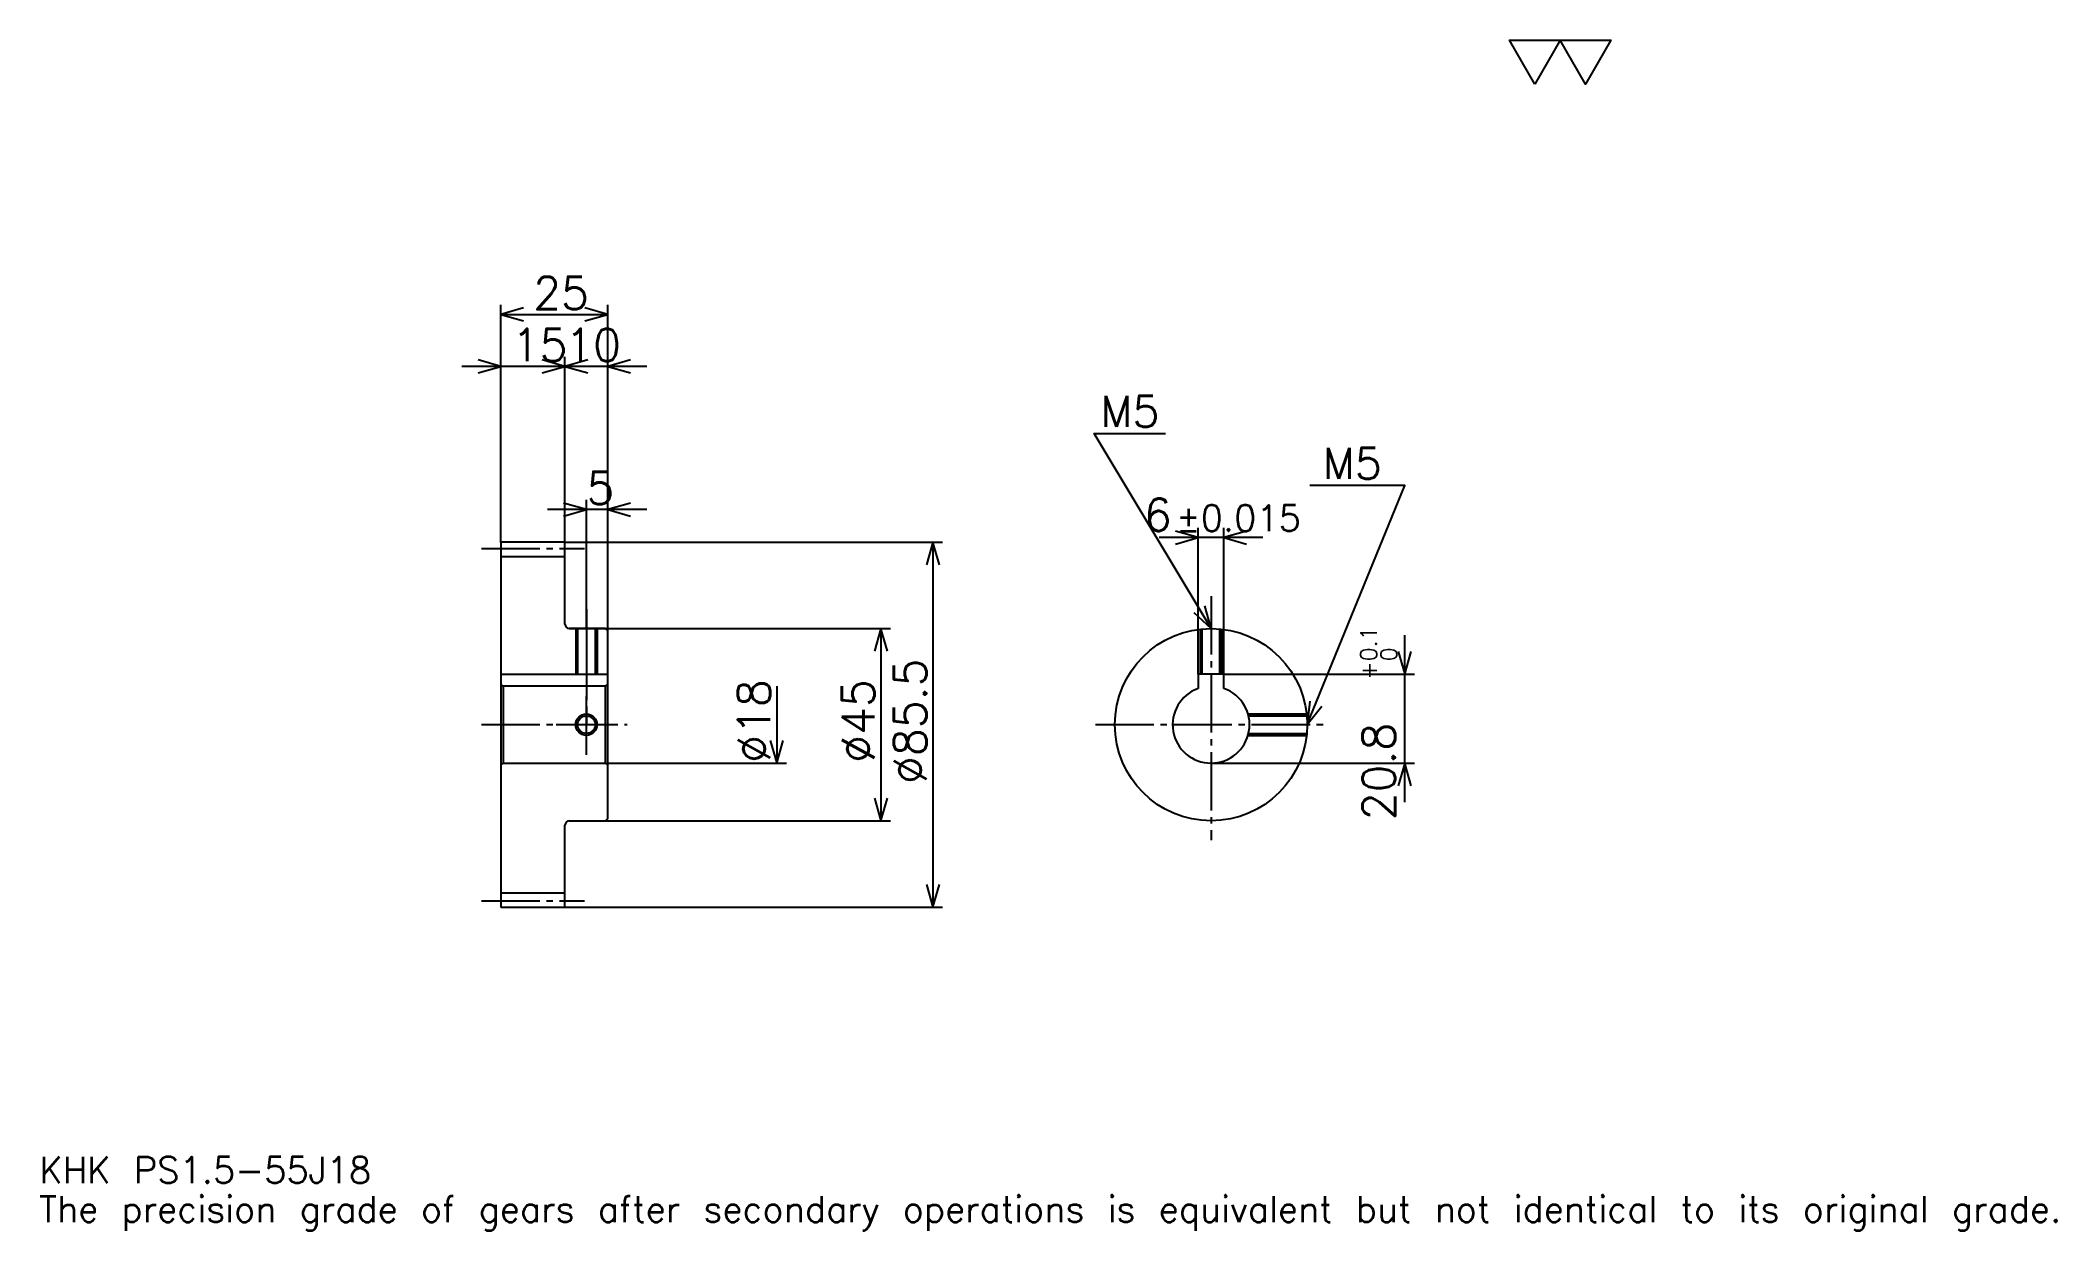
# Model space of a CAD drawing. Extents: x 15 to 487, y 6 to 284.
import ezdxf

# ---------------------------------------------------------------- set-up
doc = ezdxf.new("R2010")
doc.units = 0
doc.linetypes.add('DASHDOT', pattern=[18.260869, 13.695652, -1.521739, 1.521739, -1.521739])
doc.layers.get('0').update_dxf_attribs({"linetype": 'CONTINUOUS'})
doc.layers.add('DASHDOT', color=6, linetype='DASHDOT')
doc.styles.add('KANJI', font='TXT', dxfattribs={"bigfont": 'BIGFONT'})

msp = doc.modelspace()

# ---------------------------------------------------------------- linework, layer by layer
at = {"color": 5}
for p, q in [((123.260864, 166.771744), (123.260864, 222.315216)), ((148.260864, 166.771744), (148.260864, 222.315216)), ((123.260864, 220.032608), (148.260864, 220.032608)), ((147.391296, 207.858704), (114.130432, 207.858704)), ((157.391296, 207.858704), (129.130432, 207.858704)), ((138.260864, 166.771744), (138.260864, 210.141312)), ((143.260864, 166.771744), (143.260864, 176.663055)), ((157.391296, 174.380432), (134.130432, 174.380432)), ((286.456512, 135.821747), (286.456512, 170.108704)), ((292.456512, 135.821747), (292.456512, 170.108704)), ((123.260864, 166.671753), (123.260864, 166.771744)), ((138.160858, 166.771744), (148.260864, 166.771744)), ((138.260864, 166.671753), (138.260864, 166.771744)), ((143.260864, 146.521744), (143.260864, 166.771744)), ((143.260864, 146.521744), (143.260864, 166.771744)), ((148.260864, 166.771744), (226.630432, 166.771744)), ((148.260864, 146.021744), (148.260864, 166.771744)), ((224.347824, 166.771744), (224.347824, 81.271744)), ((301.586945, 167.826096), (277.32608, 167.826096)), ((139.260864, 146.521744), (148.260864, 146.521744)), ((148.260864, 146.521744), (214.456512, 146.521744)), ((212.173904, 146.521744), (212.173904, 101.521744)), ((334.782593, 105.891312), (334.782593, 144.952179)), ((187.82608, 133.021744), (187.82608, 115.021744)), ((292.456512, 135.821747), (337.065186, 135.821747)), ((148.260864, 115.021744), (190.108688, 115.021744)), ((289.456512, 115.021744), (337.065186, 115.021744)), ((139.260864, 101.521744), (148.260864, 101.521744)), ((148.260864, 101.521744), (214.456512, 101.521744)), ((138.160858, 81.271744), (148.260864, 81.271744)), ((148.260864, 81.271744), (226.630432, 81.271744))]:
    msp.add_line(p, q, dxfattribs=at)
at = {"color": 4}
for p, q in [((123.260864, 163.396744), (138.260864, 163.396744)), ((123.260864, 135.821747), (148.260864, 135.821747)), ((123.760864, 133.021744), (123.760864, 115.021744)), ((147.760864, 133.021744), (148.260864, 133.521744)), ((147.760864, 115.021744), (148.260864, 114.521744)), ((123.260864, 84.646744), (138.260864, 84.646744))]:
    msp.add_line(p, q, dxfattribs=at)
at = {"color": 7}
msp.add_lwpolyline([(365.217377, 273.913055), (359.282593, 284.200012), (383.021729, 284.200012), (377.086945, 273.913055), (371.152161, 284.200012), (365.217377, 273.913055)], dxfattribs=at)
at = {"color": 5}
for points in [[(128.586945, 221.554352), (123.260864, 220.032608), (128.586945, 218.510864)], [(142.934784, 218.510864), (148.260864, 220.032608), (142.934784, 221.554352)], [(117.934776, 206.336975), (123.260864, 207.858704), (117.934776, 209.380432)], [(132.934784, 206.336975), (138.260864, 207.858704), (132.934784, 209.380432)], [(143.586945, 209.380432), (138.260864, 207.858704), (143.586945, 206.336975)], [(153.586945, 209.380432), (148.260864, 207.858704), (153.586945, 206.336975)], [(289.456512, 146.521744), (262.065216, 192.17392), (278.804321, 192.17392)], [(311.956512, 124.021744), (334.782593, 180), (312.565247, 180)], [(137.934784, 172.858704), (143.260864, 174.380432), (137.934784, 175.902176)], [(153.586945, 175.902176), (148.260864, 174.380432), (153.586945, 172.858704)], [(225.869568, 161.445648), (224.347824, 166.771744), (222.82608, 161.445648)], [(281.130432, 166.304352), (286.456512, 167.826096), (281.130432, 169.347839)], [(297.782593, 169.347839), (292.456512, 167.826096), (297.782593, 166.304352)], [(285.411377, 150.305893), (289.456512, 146.521744), (288.021149, 151.87175)], [(213.695648, 141.195648), (212.173904, 146.521744), (210.652161, 141.195648)], [(333.260864, 141.147827), (334.782593, 135.821747), (336.304321, 141.147827)], [(312.558472, 129.528152), (311.956512, 124.021744), (315.376648, 128.378983)], [(186.304337, 120.347832), (187.82608, 115.021744), (189.347809, 120.347832)], [(336.304321, 109.695656), (334.782593, 115.021744), (333.260864, 109.695656)], [(210.652161, 106.847832), (212.173904, 101.521744), (213.695648, 106.847832)], [(222.82608, 86.597832), (224.347824, 81.271744), (225.869568, 86.597832)]]:
    msp.add_lwpolyline(points, dxfattribs=at)
at = {"color": 4}
for points in [[(138.260864, 147.521744), (138.260864, 166.671753), (138.160858, 166.771744), (123.360863, 166.771744), (123.260864, 166.671753), (123.260864, 114.521744)], [(139.260864, 101.521744), (147.760864, 101.521744), (148.260864, 102.021744), (148.260864, 146.021744), (147.760864, 146.521744), (139.260864, 146.521744)], [(140.760864, 146.521744), (140.760864, 135.821747)], [(141.195862, 146.521744), (141.195862, 135.821747)], [(145.325867, 146.521744), (145.325867, 135.821747)], [(145.760864, 146.521744), (145.760864, 135.821747)], [(286.956512, 135.821747), (286.956512, 146.382416)], [(287.39151, 135.821747), (287.39151, 146.426788)], [(291.521515, 135.821747), (291.521515, 146.426788)], [(291.956512, 135.821747), (291.956512, 146.382416)], [(123.260864, 114.521744), (123.760864, 115.021744), (147.760864, 115.021744), (147.760864, 133.021744), (123.760864, 133.021744), (123.260864, 133.521744)], [(292.456512, 132.507019), (292.456512, 135.821747), (286.456512, 135.821747), (286.456512, 132.507019)], [(298.102325, 126.521744), (311.8172, 126.521744)], [(298.216431, 126.086746), (311.861572, 126.086746)], [(298.102325, 121.521744), (311.8172, 121.521744)], [(298.216431, 121.956741), (311.861572, 121.956741)], [(123.260864, 114.521744), (123.260864, 81.371742), (123.360863, 81.271744), (138.160858, 81.271744), (138.260864, 81.371742), (138.260864, 100.521744)]]:
    msp.add_lwpolyline(points, dxfattribs=at)
for centre, radius in [((289.456512, 124.021744), 22.5), ((143.260864, 124.021744), 2.065)]:
    msp.add_circle(centre, radius, dxfattribs=at)
at = {"color": 7}
msp.add_circle((143.260864, 124.021744), 2.5, dxfattribs=at)
at = {"color": 4}
for centre, radius, start, end in [((139.260864, 147.521744), 1, 180, 270), ((289.456512, 124.021744), 9, 109.47122094, 70.52877906), ((139.260864, 100.521744), 1, 90, 180)]:
    msp.add_arc(centre, radius, start, end, dxfattribs=at)
at = {"layer": 'DASHDOT', "color": 7}
for p, q in [((118.695648, 165.271744), (142.82608, 165.271744)), ((289.456512, 154.130432), (289.456512, 96.956528)), ((143.260864, 146.521744), (143.260864, 124.021744)), ((118.695648, 124.021744), (152.82608, 124.021744)), ((262.391296, 124.021744), (316.521729, 124.021744)), ((118.695648, 82.771744), (142.82608, 82.771744))]:
    msp.add_line(p, q, dxfattribs=at)
for points in [[(143.260864, 151.08696), (143.260864, 131.256531)], [(143.260864, 116.956528), (143.260864, 131.08696)], [(136.195648, 124.021744), (150.32608, 124.021744)]]:
    msp.add_lwpolyline(points, dxfattribs=at)

# ---------------------------------------------------------------- texts
at = {"color": 7, "style": 'KANJI'}
for s, height, p in [('25', 7.608696, (130.815216, 221.25)), ('15', 7.608696, (125.815208, 209.076096)), ('10', 7.608696, (138.315216, 209.076096)), ('M5', 7.304348, (263.586945, 193.695648)), ('M5', 7.304348, (315.608704, 181.521744)), ('5', 7.608696, (143.28804, 175.597839)), ('6', 7.608696, (273.750671, 169.347839)), ('%%p0.015', 6.086957, (281.282349, 169.347839)), ('KHK PS1.5-55J18', 6.086957, (15.217391, 16.73913)), ('The precision grade of gears after secondary operations is equivalent but not identical to its original grade.', 6.086957, (15.217391, 7.608696))]:
    msp.add_text(s, height=height, dxfattribs=at).set_placement(p)
for s, height, p in [('0.1', 3.804348, (328.239136, 138.840942)), ('0', 3.804348, (332.956512, 138.840942)), ('%%c85.5', 7.608696, (222.82608, 110.13588)), ('+', 3.804348, (328.239136, 134.580078)), ('%%c18', 7.608696, (186.304337, 115.081528)), ('%%c45', 7.608696, (210.652161, 115.081528)), ('20.8', 7.608696, (332.5, 101.646622))]:
    msp.add_text(s, height=height, rotation=90, dxfattribs=at).set_placement(p)

doc.saveas('drawing.dxf')
